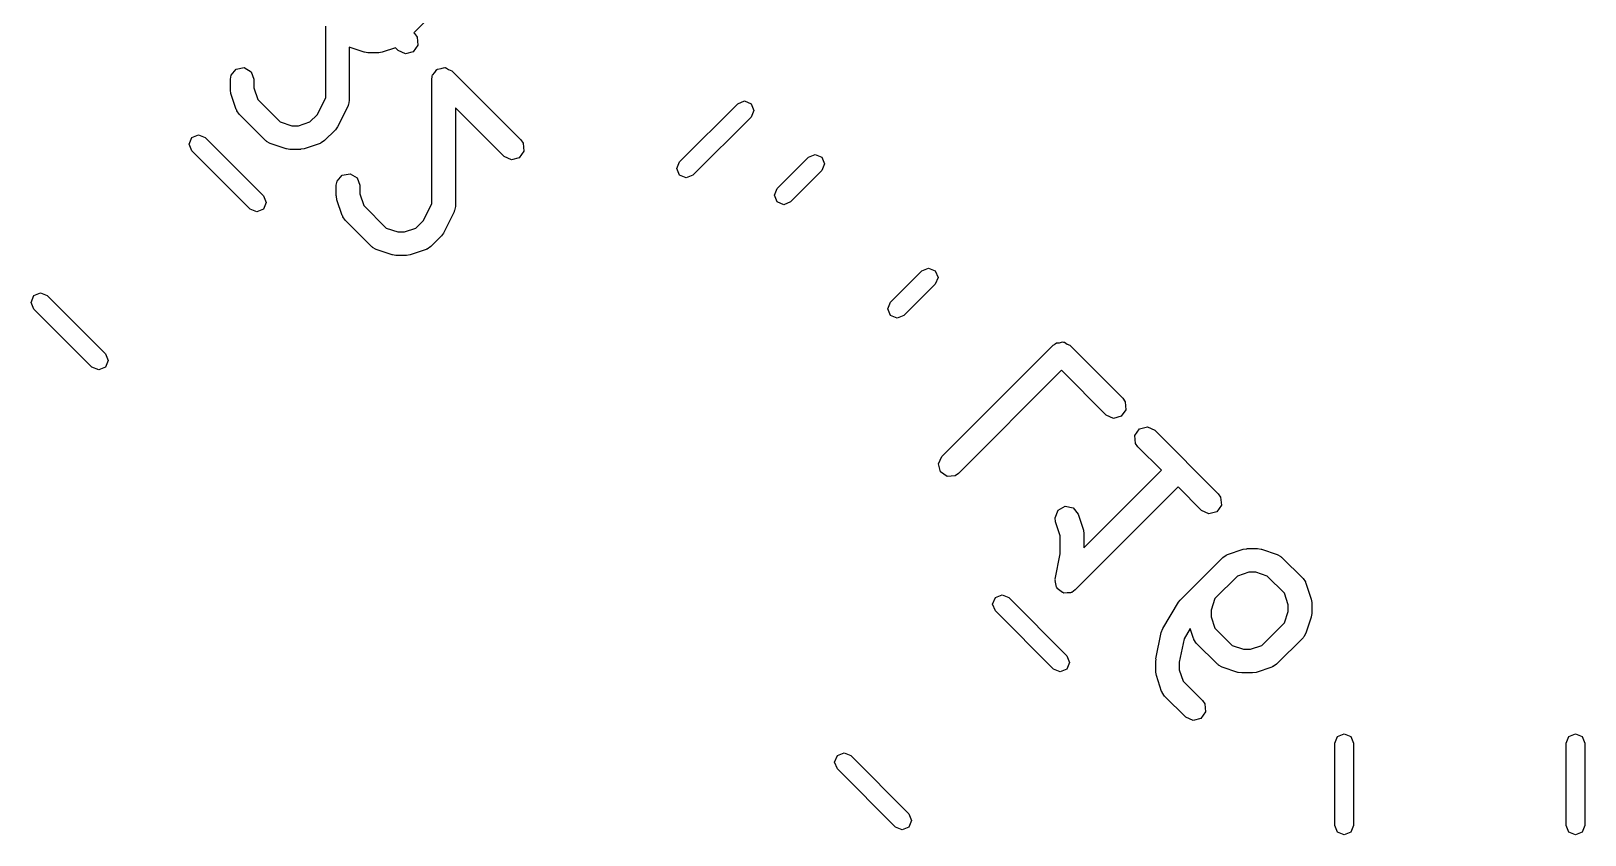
# Model space of a CAD drawing. Extents: x 4.81 to 8.83, y -5.2 to -1.79.
# Drawn here: x 7.2136 to 7.6023, y -4.3567 to -4.1557 of the extents above; entities that cross this region are included whole.
import ezdxf

# ---------------------------------------------------------------- set-up
doc = ezdxf.new("R2010")
doc.units = 0
doc.header["$MEASUREMENT"] = 0
doc.layers.add('BLACK', color=7, linetype='CONTINUOUS')

msp = doc.modelspace()

# ---------------------------------------------------------------- linework, layer by layer
at = {"layer": 'BLACK', "linetype": 'CONTINUOUS'}
for p, q in [((7.28731, -4.17232), (7.28731, -4.15444)), ((7.31187, -4.15362), (7.30936, -4.15613)), ((7.30936, -4.15613), (7.30958, -4.15635)), ((7.30958, -4.15635), (7.31017, -4.15719)), ((7.31017, -4.15719), (7.31035, -4.1592)), ((7.29692, -4.16096), (7.29321, -4.15973)), ((7.29321, -4.15973), (7.29321, -4.17302)), ((7.29699, -4.16096), (7.29692, -4.16096)), ((7.29786, -4.16111), (7.29699, -4.16096)), ((7.30051, -4.16111), (7.29786, -4.16111)), ((7.30057, -4.16109), (7.30051, -4.16111)), ((7.30144, -4.16096), (7.30057, -4.16109)), ((7.30474, -4.15986), (7.30144, -4.16096)), ((7.30541, -4.16053), (7.30474, -4.15986)), ((7.30724, -4.16138), (7.30541, -4.16053)), ((7.30919, -4.16086), (7.30724, -4.16138)), ((7.31035, -4.1592), (7.30919, -4.16086)), ((7.26345, -4.16772), (7.26362, -4.16671)), ((7.26362, -4.16671), (7.26492, -4.16516)), ((7.26492, -4.16516), (7.26691, -4.16481)), ((7.26691, -4.16481), (7.26866, -4.16582)), ((7.26866, -4.16582), (7.26935, -4.16772)), ((7.31397, -4.16689), (7.314, -4.16671)), ((7.314, -4.16671), (7.31457, -4.16603)), ((7.31457, -4.16603), (7.31508, -4.1653)), ((7.31508, -4.1653), (7.31521, -4.16526)), ((7.31521, -4.16526), (7.3153, -4.16516)), ((7.3153, -4.16516), (7.31617, -4.16501)), ((7.31617, -4.16501), (7.31703, -4.16478)), ((7.31703, -4.16478), (7.31715, -4.16483)), ((7.31715, -4.16483), (7.31729, -4.16481)), ((7.31729, -4.16481), (7.31806, -4.16525)), ((7.31806, -4.16525), (7.31886, -4.16563)), ((7.31886, -4.16563), (7.33609, -4.18286)), ((7.26345, -4.17037), (7.26345, -4.16772)), ((7.26347, -4.17043), (7.26345, -4.17037)), ((7.2636, -4.1713), (7.26347, -4.17043)), ((7.26935, -4.16772), (7.26935, -4.16989)), ((7.26935, -4.16989), (7.2703, -4.17275)), ((7.31382, -4.16772), (7.31393, -4.16708)), ((7.31382, -4.19884), (7.31382, -4.16772)), ((7.31392, -4.16695), (7.31397, -4.16689)), ((7.31393, -4.16708), (7.31392, -4.16695)), ((7.26492, -4.17528), (7.2636, -4.1713)), ((7.2703, -4.17275), (7.27595, -4.17839)), ((7.28518, -4.17657), (7.28731, -4.17232)), ((7.2929, -4.17434), (7.29025, -4.17964)), ((7.29292, -4.17417), (7.2929, -4.17434)), ((7.29303, -4.17403), (7.29292, -4.17417)), ((7.29321, -4.17302), (7.29303, -4.17403)), ((7.37582, -4.18837), (7.39037, -4.17382)), ((7.39037, -4.17382), (7.39204, -4.17313)), ((7.39204, -4.17313), (7.39371, -4.17382)), ((7.39371, -4.17382), (7.3944, -4.17549)), ((7.26503, -4.17542), (7.26492, -4.17528)), ((7.26505, -4.17559), (7.26503, -4.17542)), ((7.26564, -4.17643), (7.26505, -4.17559)), ((7.27226, -4.18306), (7.26564, -4.17643)), ((7.27595, -4.17839), (7.27881, -4.17935)), ((7.2805, -4.17935), (7.28336, -4.17839)), ((7.28336, -4.17839), (7.28518, -4.17657)), ((7.33192, -4.18704), (7.31973, -4.17485)), ((7.31973, -4.17485), (7.31973, -4.19953)), ((7.39371, -4.17716), (7.37916, -4.19171)), ((7.3944, -4.17549), (7.39371, -4.17716)), ((7.25313, -4.18396), (7.25382, -4.18229)), ((7.25382, -4.18229), (7.25549, -4.1816)), ((7.25549, -4.1816), (7.25716, -4.18229)), ((7.25716, -4.18229), (7.27171, -4.19684)), ((7.27881, -4.17935), (7.2805, -4.17935)), ((7.2897, -4.18041), (7.28704, -4.18306)), ((7.28972, -4.18035), (7.2897, -4.18041)), ((7.29025, -4.17964), (7.28972, -4.18035)), ((7.25382, -4.18563), (7.25313, -4.18396)), ((7.26837, -4.20018), (7.25382, -4.18563)), ((7.27242, -4.18314), (7.27226, -4.18306)), ((7.27252, -4.18329), (7.27242, -4.18314)), ((7.27342, -4.18378), (7.27252, -4.18329)), ((7.2774, -4.1851), (7.27342, -4.18378)), ((7.27746, -4.1851), (7.2774, -4.1851)), ((7.27833, -4.18525), (7.27746, -4.1851)), ((7.28098, -4.18525), (7.27833, -4.18525)), ((7.28104, -4.18523), (7.28098, -4.18525)), ((7.28191, -4.1851), (7.28104, -4.18523)), ((7.28589, -4.18378), (7.28191, -4.1851)), ((7.28603, -4.18367), (7.28589, -4.18378)), ((7.2862, -4.18365), (7.28603, -4.18367)), ((7.28704, -4.18306), (7.2862, -4.18365)), ((7.33686, -4.18572), (7.3357, -4.18737)), ((7.33609, -4.18286), (7.33668, -4.1837)), ((7.33668, -4.1837), (7.33686, -4.18572)), ((7.33375, -4.18789), (7.33192, -4.18704)), ((7.3357, -4.18737), (7.33375, -4.18789)), ((7.37513, -4.19004), (7.37582, -4.18837)), ((7.37582, -4.19171), (7.37513, -4.19004)), ((7.40022, -4.19505), (7.40805, -4.18722)), ((7.40805, -4.18722), (7.40972, -4.18653)), ((7.40972, -4.18653), (7.41139, -4.18722)), ((7.41139, -4.18722), (7.41208, -4.18889)), ((7.41208, -4.18889), (7.41139, -4.19056)), ((7.28996, -4.19423), (7.29014, -4.19322)), ((7.29014, -4.19322), (7.29143, -4.19167)), ((7.29143, -4.19167), (7.29342, -4.19132)), ((7.29342, -4.19132), (7.29517, -4.19233)), ((7.29517, -4.19233), (7.29586, -4.19423)), ((7.37749, -4.1924), (7.37582, -4.19171)), ((7.37916, -4.19171), (7.37749, -4.1924)), ((7.41139, -4.19056), (7.40356, -4.19839)), ((7.27171, -4.19684), (7.2724, -4.19851)), ((7.28996, -4.19688), (7.28996, -4.19423)), ((7.28998, -4.19694), (7.28996, -4.19688)), ((7.29011, -4.19782), (7.28998, -4.19694)), ((7.29144, -4.20179), (7.29011, -4.19782)), ((7.29586, -4.19423), (7.29586, -4.1964)), ((7.29586, -4.1964), (7.29682, -4.19926)), ((7.39953, -4.19672), (7.40022, -4.19505)), ((7.40022, -4.19839), (7.39953, -4.19672)), ((7.27004, -4.20087), (7.26837, -4.20018)), ((7.27171, -4.20018), (7.27004, -4.20087)), ((7.2724, -4.19851), (7.27171, -4.20018)), ((7.29155, -4.20193), (7.29144, -4.20179)), ((7.29682, -4.19926), (7.30246, -4.20491)), ((7.31169, -4.20309), (7.31382, -4.19884)), ((7.31941, -4.20085), (7.31676, -4.20616)), ((7.31943, -4.20068), (7.31941, -4.20085)), ((7.31955, -4.20054), (7.31943, -4.20068)), ((7.31973, -4.19953), (7.31955, -4.20054)), ((7.40189, -4.19908), (7.40022, -4.19839)), ((7.40356, -4.19839), (7.40189, -4.19908)), ((7.29156, -4.20211), (7.29155, -4.20193)), ((7.29215, -4.20295), (7.29156, -4.20211)), ((7.29878, -4.20957), (7.29215, -4.20295)), ((7.30246, -4.20491), (7.30532, -4.20586)), ((7.30701, -4.20586), (7.30988, -4.20491)), ((7.30988, -4.20491), (7.31169, -4.20309)), ((7.29894, -4.20965), (7.29878, -4.20957)), ((7.30532, -4.20586), (7.30701, -4.20586)), ((7.31356, -4.20957), (7.31272, -4.21016)), ((7.31621, -4.20692), (7.31356, -4.20957)), ((7.31624, -4.20687), (7.31621, -4.20692)), ((7.31676, -4.20616), (7.31624, -4.20687)), ((7.29903, -4.2098), (7.29894, -4.20965)), ((7.29993, -4.21029), (7.29903, -4.2098)), ((7.30391, -4.21161), (7.29993, -4.21029)), ((7.30397, -4.21161), (7.30391, -4.21161)), ((7.30484, -4.21177), (7.30397, -4.21161)), ((7.30749, -4.21177), (7.30484, -4.21177)), ((7.30755, -4.21174), (7.30749, -4.21177)), ((7.30843, -4.21161), (7.30755, -4.21174)), ((7.3124, -4.21029), (7.30843, -4.21161)), ((7.31254, -4.21018), (7.3124, -4.21029)), ((7.31272, -4.21016), (7.31254, -4.21018)), ((7.42861, -4.22344), (7.43644, -4.21561)), ((7.43644, -4.21561), (7.43811, -4.21492)), ((7.43811, -4.21492), (7.43978, -4.21561)), ((7.43978, -4.21561), (7.44047, -4.21728)), ((7.44047, -4.21728), (7.43978, -4.21895)), ((7.21429, -4.22182), (7.21596, -4.22113)), ((7.21596, -4.22113), (7.21763, -4.22182)), ((7.43978, -4.21895), (7.43195, -4.22678)), ((7.2136, -4.22349), (7.21429, -4.22182)), ((7.21429, -4.22516), (7.2136, -4.22349)), ((7.22884, -4.23971), (7.21429, -4.22516)), ((7.21763, -4.22182), (7.23218, -4.23637)), ((7.42792, -4.22511), (7.42861, -4.22344)), ((7.42861, -4.22678), (7.42792, -4.22511)), ((7.43028, -4.22747), (7.42861, -4.22678)), ((7.43195, -4.22678), (7.43028, -4.22747)), ((7.23218, -4.23637), (7.23287, -4.23804)), ((7.44145, -4.26207), (7.46929, -4.23423)), ((7.46929, -4.23423), (7.46961, -4.23401)), ((7.46961, -4.23401), (7.46968, -4.2339)), ((7.46968, -4.2339), (7.46981, -4.23387)), ((7.46981, -4.23387), (7.47013, -4.23364)), ((7.47013, -4.23364), (7.47089, -4.23358)), ((7.47089, -4.23358), (7.47163, -4.23338)), ((7.47163, -4.23338), (7.47187, -4.23349)), ((7.47187, -4.23349), (7.47214, -4.23347)), ((7.47214, -4.23347), (7.47277, -4.23391)), ((7.47277, -4.23391), (7.47346, -4.23423)), ((7.47346, -4.23423), (7.48672, -4.24749)), ((7.23051, -4.2404), (7.22884, -4.23971)), ((7.23218, -4.23971), (7.23051, -4.2404)), ((7.23287, -4.23804), (7.23218, -4.23971)), ((7.47137, -4.24049), (7.44562, -4.26625)), ((7.48254, -4.25166), (7.47137, -4.24049)), ((7.48672, -4.24749), (7.48731, -4.24833)), ((7.48731, -4.24833), (7.48748, -4.25034)), ((7.48437, -4.25252), (7.48254, -4.25166)), ((7.48633, -4.25199), (7.48437, -4.25252)), ((7.48748, -4.25034), (7.48633, -4.25199)), ((7.48973, -4.25677), (7.49089, -4.25511)), ((7.49089, -4.25511), (7.49284, -4.25459)), ((7.49284, -4.25459), (7.49467, -4.25544)), ((7.49467, -4.25544), (7.51058, -4.27135)), ((7.48991, -4.25878), (7.48973, -4.25677)), ((7.4905, -4.25962), (7.48991, -4.25878)), ((7.49636, -4.26548), (7.4905, -4.25962)), ((7.44059, -4.2639), (7.44145, -4.26207)), ((7.44112, -4.26585), (7.44059, -4.2639)), ((7.44277, -4.26701), (7.44112, -4.26585)), ((7.44478, -4.26683), (7.44277, -4.26701)), ((7.44562, -4.26625), (7.44478, -4.26683)), ((7.47698, -4.28487), (7.49636, -4.26548)), ((7.50054, -4.26966), (7.47479, -4.29541)), ((7.50641, -4.27553), (7.50054, -4.26966)), ((7.51058, -4.27135), (7.51117, -4.27219)), ((7.46975, -4.27733), (7.47049, -4.27546)), ((7.47049, -4.27546), (7.47227, -4.27449)), ((7.47227, -4.27449), (7.47425, -4.2749)), ((7.47425, -4.2749), (7.4755, -4.27648)), ((7.50824, -4.27638), (7.50641, -4.27553)), ((7.51135, -4.2742), (7.51019, -4.27586)), ((7.51117, -4.27219), (7.51135, -4.2742)), ((7.4699, -4.27835), (7.46975, -4.27733)), ((7.47107, -4.28187), (7.4699, -4.27835)), ((7.4755, -4.27648), (7.47683, -4.28046)), ((7.51019, -4.27586), (7.50824, -4.27638)), ((7.47107, -4.2864), (7.47107, -4.28187)), ((7.47683, -4.28046), (7.47696, -4.28133)), ((7.47696, -4.28133), (7.47698, -4.28139)), ((7.47698, -4.28139), (7.47698, -4.28487)), ((7.46981, -4.29274), (7.47107, -4.2864)), ((7.5011, -4.29786), (7.51171, -4.28726)), ((7.51171, -4.28726), (7.51255, -4.28667)), ((7.51255, -4.28667), (7.51272, -4.28665)), ((7.51272, -4.28665), (7.51286, -4.28654)), ((7.51286, -4.28654), (7.51684, -4.28522)), ((7.51684, -4.28522), (7.51771, -4.28509)), ((7.51771, -4.28509), (7.51777, -4.28507)), ((7.51777, -4.28507), (7.52042, -4.28507)), ((7.52042, -4.28507), (7.52129, -4.28522)), ((7.52129, -4.28522), (7.52136, -4.28522)), ((7.52136, -4.28522), (7.52533, -4.28654)), ((7.52533, -4.28654), (7.52624, -4.28703)), ((7.52624, -4.28703), (7.52633, -4.28718)), ((7.52633, -4.28718), (7.52649, -4.28726)), ((7.52649, -4.28726), (7.53179, -4.29256)), ((7.51825, -4.29097), (7.51539, -4.29193)), ((7.51995, -4.29097), (7.51825, -4.29097)), ((7.52281, -4.29193), (7.51995, -4.29097)), ((7.46976, -4.29307), (7.46983, -4.29291)), ((7.46998, -4.29389), (7.46976, -4.29307)), ((7.46983, -4.29291), (7.46981, -4.29274)), ((7.47011, -4.29474), (7.46998, -4.29389)), ((7.47024, -4.29485), (7.47011, -4.29474)), ((7.47028, -4.29502), (7.47024, -4.29485)), ((7.47098, -4.29551), (7.47028, -4.29502)), ((7.51539, -4.29193), (7.50975, -4.29757)), ((7.52712, -4.29624), (7.52281, -4.29193)), ((7.53179, -4.29256), (7.53238, -4.2934)), ((7.53238, -4.2934), (7.5324, -4.29358)), ((7.5324, -4.29358), (7.53251, -4.29371)), ((7.53251, -4.29371), (7.53383, -4.29769)), ((7.45413, -4.29896), (7.45482, -4.29729)), ((7.45482, -4.30063), (7.45413, -4.29896)), ((7.45482, -4.29729), (7.45649, -4.2966)), ((7.45649, -4.2966), (7.45816, -4.29729)), ((7.45816, -4.29729), (7.47271, -4.31184)), ((7.47163, -4.29607), (7.47098, -4.29551)), ((7.4718, -4.29608), (7.47163, -4.29607)), ((7.47194, -4.29617), (7.4718, -4.29608)), ((7.47279, -4.2961), (7.47194, -4.29617)), ((7.47365, -4.29612), (7.47279, -4.2961)), ((7.47378, -4.29601), (7.47365, -4.29612)), ((7.47395, -4.296), (7.47378, -4.29601)), ((7.47479, -4.29541), (7.47395, -4.296)), ((7.49668, -4.30506), (7.50066, -4.29843)), ((7.50066, -4.29843), (7.50105, -4.29799)), ((7.50105, -4.29799), (7.5011, -4.29786)), ((7.50975, -4.29757), (7.50879, -4.30043)), ((7.52808, -4.2991), (7.52712, -4.29624)), ((7.53383, -4.29769), (7.53396, -4.29856)), ((7.53396, -4.29856), (7.53398, -4.29863)), ((7.53398, -4.29863), (7.53398, -4.30128)), ((7.46937, -4.31518), (7.45482, -4.30063)), ((7.50879, -4.30043), (7.50879, -4.30212)), ((7.50879, -4.30212), (7.50975, -4.30498)), ((7.52712, -4.30366), (7.52808, -4.3008)), ((7.52808, -4.3008), (7.52808, -4.2991)), ((7.53383, -4.30221), (7.53251, -4.30619)), ((7.53398, -4.30128), (7.53383, -4.30215)), ((7.53383, -4.30215), (7.53383, -4.30221)), ((7.49499, -4.31263), (7.49632, -4.306)), ((7.49632, -4.306), (7.49668, -4.30508)), ((7.49668, -4.30508), (7.49668, -4.30506)), ((7.50356, -4.30508), (7.50201, -4.30766)), ((7.50437, -4.30751), (7.50356, -4.30508)), ((7.50975, -4.30498), (7.51407, -4.3093)), ((7.52148, -4.3093), (7.52712, -4.30366)), ((7.53251, -4.30619), (7.53202, -4.30709)), ((7.50201, -4.30766), (7.50084, -4.3135)), ((7.50448, -4.30765), (7.50437, -4.30751)), ((7.50449, -4.30783), (7.50448, -4.30765)), ((7.50508, -4.30867), (7.50449, -4.30783)), ((7.51038, -4.31397), (7.50508, -4.30867)), ((7.51407, -4.3093), (7.51693, -4.31025)), ((7.51693, -4.31025), (7.51862, -4.31025)), ((7.51862, -4.31025), (7.52148, -4.3093)), ((7.53179, -4.30734), (7.52516, -4.31397)), ((7.53187, -4.30718), (7.53179, -4.30734)), ((7.53202, -4.30709), (7.53187, -4.30718)), ((7.47271, -4.31184), (7.4734, -4.31351)), ((7.4734, -4.31351), (7.47271, -4.31518)), ((7.49494, -4.31321), (7.49501, -4.31276)), ((7.49494, -4.31586), (7.49494, -4.31321)), ((7.49501, -4.31276), (7.49499, -4.31263)), ((7.50084, -4.3135), (7.50084, -4.31538)), ((7.51054, -4.31404), (7.51038, -4.31397)), ((7.51063, -4.31419), (7.51054, -4.31404)), ((7.51154, -4.31468), (7.51063, -4.31419)), ((7.52415, -4.31457), (7.52401, -4.31468)), ((7.52432, -4.31456), (7.52415, -4.31457)), ((7.52516, -4.31397), (7.52432, -4.31456)), ((7.47104, -4.31587), (7.46937, -4.31518)), ((7.47271, -4.31518), (7.47104, -4.31587)), ((7.49496, -4.31592), (7.49494, -4.31586)), ((7.49509, -4.31679), (7.49496, -4.31592)), ((7.49641, -4.32077), (7.49509, -4.31679)), ((7.50084, -4.31538), (7.50179, -4.31824)), ((7.50179, -4.31824), (7.5066, -4.32305)), ((7.51551, -4.31601), (7.51154, -4.31468)), ((7.51558, -4.31601), (7.51551, -4.31601)), ((7.51645, -4.31616), (7.51558, -4.31601)), ((7.5191, -4.31616), (7.51645, -4.31616)), ((7.51916, -4.31614), (7.5191, -4.31616)), ((7.52003, -4.31601), (7.51916, -4.31614)), ((7.52401, -4.31468), (7.52003, -4.31601)), ((7.49652, -4.32091), (7.49641, -4.32077)), ((7.49654, -4.32108), (7.49652, -4.32091)), ((7.49713, -4.32192), (7.49654, -4.32108)), ((7.50243, -4.32723), (7.49713, -4.32192)), ((7.50737, -4.3259), (7.50621, -4.32756)), ((7.5066, -4.32305), (7.50719, -4.32389)), ((7.50719, -4.32389), (7.50737, -4.3259)), ((7.50426, -4.32808), (7.50243, -4.32723)), ((7.50621, -4.32756), (7.50426, -4.32808)), ((7.5397, -4.33371), (7.54039, -4.33204)), ((7.5397, -4.35429), (7.5397, -4.33371)), ((7.54039, -4.33204), (7.54206, -4.33135)), ((7.54206, -4.33135), (7.54373, -4.33204)), ((7.54373, -4.33204), (7.54443, -4.33371)), ((7.54443, -4.33371), (7.54443, -4.35429)), ((7.59757, -4.33371), (7.59827, -4.33204)), ((7.59757, -4.35429), (7.59757, -4.33371)), ((7.59827, -4.33204), (7.59994, -4.33135)), ((7.59994, -4.33135), (7.60161, -4.33204)), ((7.60161, -4.33204), (7.6023, -4.33371)), ((7.6023, -4.33371), (7.6023, -4.35429)), ((7.4146, -4.33849), (7.41529, -4.33682)), ((7.41529, -4.33682), (7.41696, -4.33613)), ((7.41696, -4.33613), (7.41863, -4.33682)), ((7.41863, -4.33682), (7.43318, -4.35137)), ((7.41529, -4.34016), (7.4146, -4.33849)), ((7.42984, -4.35471), (7.41529, -4.34016)), ((7.43318, -4.35137), (7.43387, -4.35304)), ((7.43387, -4.35304), (7.43318, -4.35471)), ((7.43151, -4.3554), (7.42984, -4.35471)), ((7.43318, -4.35471), (7.43151, -4.3554)), ((7.54039, -4.35596), (7.5397, -4.35429)), ((7.54206, -4.35665), (7.54039, -4.35596)), ((7.54373, -4.35596), (7.54206, -4.35665)), ((7.54443, -4.35429), (7.54373, -4.35596)), ((7.59827, -4.35596), (7.59757, -4.35429)), ((7.59994, -4.35665), (7.59827, -4.35596)), ((7.60161, -4.35596), (7.59994, -4.35665)), ((7.6023, -4.35429), (7.60161, -4.35596))]:
    msp.add_line(p, q, dxfattribs=at)

doc.saveas('drawing.dxf')
